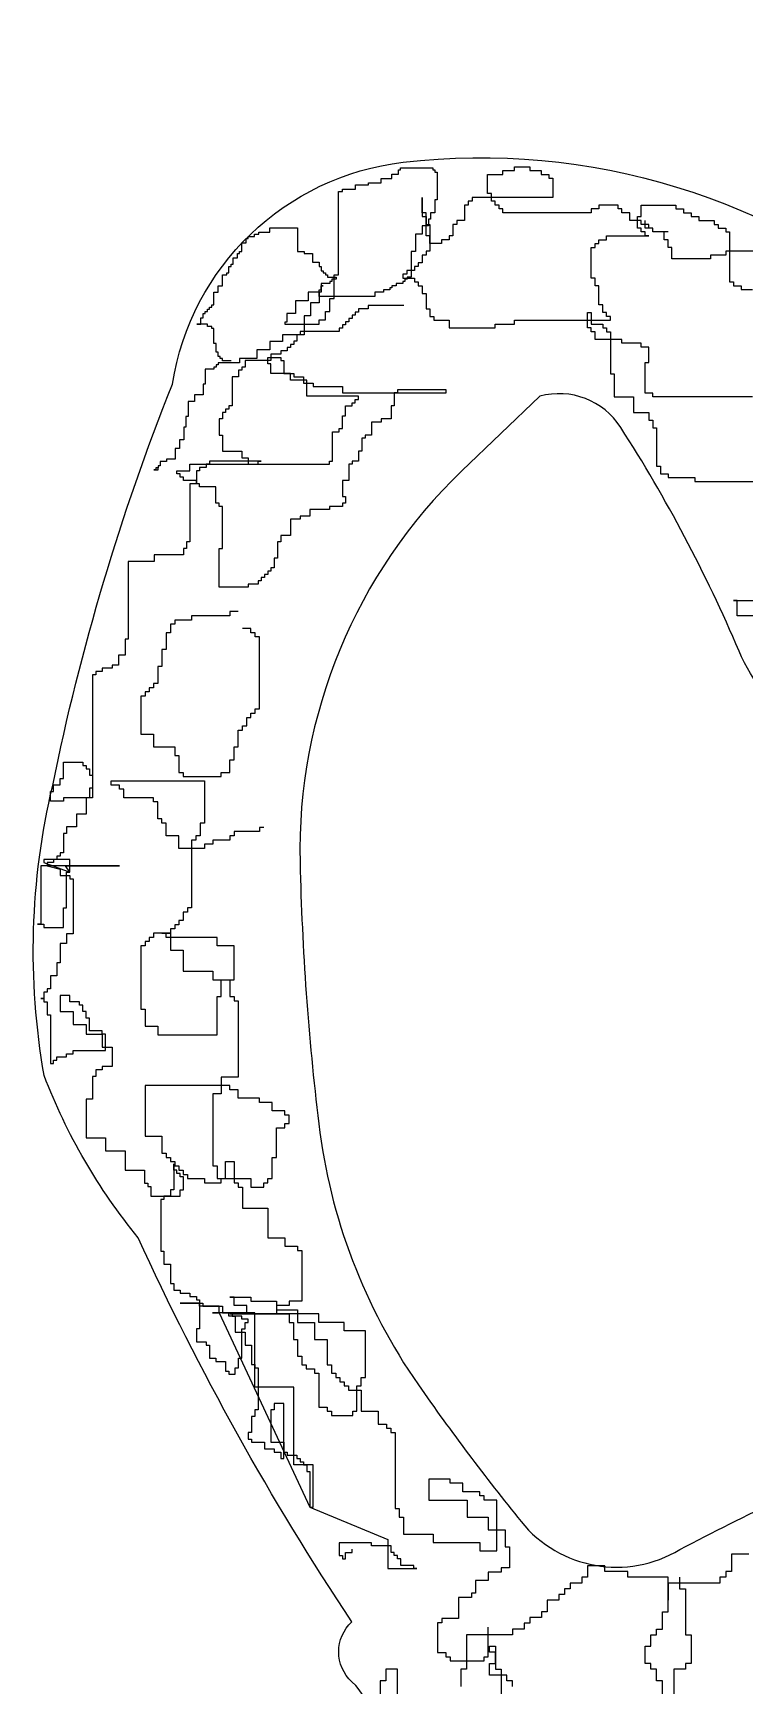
# Model space of a CAD drawing. Extents: x 356 to 4894, y 3257 to 6442.
# Drawn here: x 1584.4 to 1623.1, y 5581.6 to 5671.7 of the extents above; entities that cross this region are included whole.
import ezdxf

# ---------------------------------------------------------------- set-up
doc = ezdxf.new("R2010")
doc.units = 0
doc.header["$LTSCALE"] = 10
doc.header["$MEASUREMENT"] = 0
for name, color, linetype in [('3', 3, 'CONTINUOUS'), ('4', 4, 'CONTINUOUS'), ('DIM', 3, 'CONTINUOUS')]:
    doc.layers.add(name, color=color, linetype=linetype)

# ---------------------------------------------------------------- blocks, each defined once
blk = doc.blocks.new('FH12E021')
at = {"layer": '3'}
for points in [[(137.827, 187.731), (138.713, 187.731), (138.713, 187.952), (138.934, 187.952), (138.934, 188.173), (139.377, 188.173), (139.377, 188.395), (140.042, 188.395), (140.042, 188.837), (140.484, 188.837), (140.484, 189.059), (140.706, 189.059), (140.706, 189.28), (141.813, 189.28), (141.813, 189.059), (142.256, 189.059), (142.256, 188.837), (147.35, 188.837), (147.35, 189.059), (147.571, 189.059), (147.571, 189.28), (147.793, 189.28), (147.793, 189.501), (148.014, 189.501), (148.014, 189.944), (148.236, 189.944), (148.236, 191.051), (147.35, 191.051), (147.35, 191.272), (146.685, 191.272), (146.685, 191.493), (145.8, 191.493), (145.8, 191.272), (145.135, 191.272), (145.135, 191.051), (144.692, 191.051), (144.692, 190.829), (144.471, 190.829), (144.471, 189.723), (149.121, 189.723), (149.121, 189.501), (149.343, 189.501), (149.343, 189.28), (149.564, 189.28), (149.564, 188.395), (150.007, 188.395), (150.007, 188.173), (150.229, 188.173), (150.229, 187.509), (150.45, 187.509), (150.45, 187.288), (150.893, 187.288), (150.893, 187.067), (151.558, 187.067), (151.558, 187.509), (151.779, 187.509), (151.779, 188.837), (152, 188.837), (152, 189.723), (152, 188.616), (151.779, 188.616), (151.779, 188.173), (151.558, 188.173), (151.558, 186.624), (151.779, 186.624), (151.779, 186.403), (152, 186.403), (152, 185.96), (152.222, 185.96), (152.222, 185.739), (152.443, 185.739), (152.443, 185.517), (152.886, 185.517), (152.886, 185.296), (153.108, 185.296), (153.108, 185.075), (152.443, 185.075), (152.443, 184.854), (152.222, 184.854), (152.222, 184.632), (152, 184.632), (152, 184.19), (151.779, 184.19), (151.779, 183.304), (151.558, 183.304), (151.558, 182.862), (151.336, 182.862), (151.336, 182.64), (150.45, 182.64), (150.45, 182.198), (147.793, 182.198), (147.793, 182.419), (146.685, 182.419), (146.685, 182.64), (141.149, 182.64), (141.149, 182.862), (141.37, 182.862), (141.37, 183.083), (141.592, 183.083), (141.592, 183.526), (141.813, 183.526), (141.813, 184.632), (142.035, 184.632), (142.035, 185.075), (142.256, 185.075), (142.256, 186.845), (142.035, 186.845), (142.035, 187.067), (141.813, 187.067), (141.813, 187.288), (141.37, 187.288), (141.37, 187.509), (138.934, 187.509), (139.156, 187.509), (139.156, 187.731), (139.377, 187.731), (139.377, 187.952), (139.599, 187.952), (139.599, 188.616), (139.377, 188.616), (139.377, 189.28), (137.384, 189.28), (137.384, 189.059), (136.941, 189.059), (136.941, 188.837), (136.498, 188.837), (136.498, 188.616), (136.055, 188.616), (136.055, 188.395), (135.169, 188.395), (135.169, 188.173), (134.948, 188.173), (134.948, 187.952), (134.505, 187.952), (134.505, 187.731), (134.283, 187.731), (134.283, 186.624), (134.505, 186.624), (134.505, 186.403), (135.391, 186.403), (135.391, 186.181), (137.605, 186.181), (137.605, 186.845), (137.827, 186.845), (137.827, 187.288), (138.048, 187.288), (138.048, 187.731), (138.713, 187.731), (138.713, 187.952), (139.156, 187.952), (139.156, 188.395)], [(163.014, 180.307), (163.509, 180.307), (163.509, 180.43), (163.633, 180.43), (163.633, 180.554), (163.757, 180.554), (163.757, 180.801), (163.88, 180.801), (163.88, 181.296), (164.004, 181.296), (164.004, 182.161), (164.128, 182.161), (164.128, 182.285), (164.375, 182.285), (164.375, 182.408), (164.993, 182.408), (164.746, 182.408), (164.746, 182.779), (164.622, 182.779), (164.622, 183.026), (164.499, 183.026), (164.499, 183.15), (164.375, 183.15), (164.375, 183.273), (164.251, 183.273), (164.251, 183.397), (164.128, 183.397), (164.128, 183.521), (164.004, 183.521), (164.004, 184.262), (163.757, 184.262), (163.757, 184.633), (163.509, 184.633), (163.509, 185.251), (163.262, 185.251), (163.262, 185.375), (163.138, 185.375), (163.138, 185.745), (163.014, 185.745), (163.014, 185.869), (162.891, 185.869), (162.891, 186.24), (162.643, 186.24), (162.643, 186.487), (162.52, 186.487), (162.52, 186.611), (162.396, 186.611), (162.396, 187.105), (162.149, 187.105), (162.149, 187.352), (162.025, 187.352), (162.025, 187.476), (161.654, 187.476), (161.654, 187.599), (161.407, 187.599), (161.407, 187.723), (160.788, 187.723), (160.788, 187.97), (159.18, 187.97), (159.18, 186.611), (158.809, 186.611), (158.809, 186.487), (158.315, 186.487), (158.315, 185.993), (157.944, 185.993), (157.944, 185.745), (157.82, 185.745), (157.82, 185.498), (157.696, 185.498), (157.696, 185.375), (157.573, 185.375), (157.573, 185.251), (157.449, 185.251), (157.449, 185.127), (156.954, 185.127), (156.954, 185.004), (157.202, 185.004), (157.202, 184.88), (157.325, 184.88), (157.325, 184.757), (157.82, 184.757), (157.82, 184.262), (158.562, 184.262), (158.562, 183.768), (159.304, 183.768), (159.304, 183.026), (159.799, 183.026), (159.799, 182.532), (159.922, 182.532), (159.922, 182.408), (157.944, 182.408), (157.944, 182.655), (157.573, 182.655), (157.573, 183.15), (157.325, 183.15), (157.325, 183.891), (157.078, 183.891), (157.078, 185.251), (156.831, 185.251), (156.831, 190.072), (156.583, 190.072), (156.583, 190.195), (155.841, 190.195), (155.841, 190.442), (155.099, 190.442), (155.099, 190.566), (154.357, 190.566), (154.357, 190.813), (153.739, 190.813), (153.739, 191.06), (153.368, 191.06), (153.368, 191.308), (153.244, 191.308), (153.244, 191.431), (151.389, 191.431), (151.389, 191.308), (151.265, 191.308), (151.265, 191.184), (151.141, 191.184), (151.141, 189.577), (151.265, 189.577), (151.265, 188.836), (151.512, 188.836), (151.512, 188.465), (151.636, 188.465), (151.636, 188.094), (152.007, 188.094), (152.007, 187.599), (152.378, 187.599), (152.378, 186.611), (152.625, 186.611), (152.625, 185.127), (152.873, 185.127), (152.873, 185.004), (152.996, 185.004), (152.996, 184.88), (153.12, 184.88), (153.12, 184.757), (153.491, 184.757), (153.491, 184.633), (153.739, 184.633), (153.739, 184.509), (153.862, 184.509), (153.862, 184.386), (154.233, 184.386), (154.233, 184.262), (154.728, 184.262), (154.728, 184.015), (157.944, 184.015), (157.944, 184.386), (157.82, 184.386), (157.82, 184.633), (157.696, 184.633), (157.82, 184.633), (157.82, 184.262), (157.944, 184.262), (157.944, 183.644), (158.438, 183.644), (158.438, 182.903), (158.809, 182.903), (158.809, 181.79), (160.046, 181.79), (160.046, 181.419), (160.788, 181.419), (160.788, 180.925), (161.53, 180.925), (161.53, 180.43), (162.52, 180.43), (162.52, 180.183), (163.757, 180.183), (163.757, 180.06), (163.88, 180.06), (163.88, 179.936), (164.004, 179.936), (164.004, 179.812), (164.499, 179.812), (164.499, 178.947), (164.622, 178.947), (164.622, 178.329), (165.117, 178.329), (165.117, 177.958), (165.488, 177.958), (165.488, 177.093), (165.612, 177.093), (165.612, 176.475), (165.735, 176.475), (165.735, 175.734), (165.983, 175.734), (165.983, 175.239), (166.23, 175.239), (166.23, 174.621), (166.725, 174.621), (166.725, 174.498), (167.096, 174.498), (167.096, 174.25), (167.22, 174.25), (167.22, 174.127), (167.343, 174.127), (167.343, 174.003), (167.467, 174.003), (167.22, 174.003), (167.22, 174.127)], [(132.29, 186.624), (134.283, 186.624), (134.283, 184.854), (134.062, 184.854), (134.062, 184.632), (133.619, 184.632), (133.619, 184.411), (132.955, 184.411)], [(132.955, 178.214), (138.713, 178.214), (138.713, 178.435), (139.156, 178.435), (139.156, 180.206), (138.934, 180.206), (138.934, 181.091), (139.377, 181.091), (139.377, 181.312), (140.484, 181.312), (140.484, 181.534), (142.035, 181.534), (142.035, 181.976), (142.256, 181.976), (142.256, 182.198), (142.478, 182.198), (142.478, 183.083), (142.256, 183.083), (142.256, 182.419), (141.592, 182.419), (141.592, 182.198), (141.37, 182.198), (141.37, 181.976), (141.149, 181.976), (141.149, 179.542), (140.927, 179.542), (140.927, 178.214), (139.82, 178.214), (139.82, 177.328), (138.934, 177.328), (138.934, 176.886), (138.713, 176.886), (138.713, 176.443), (138.491, 176.443), (138.491, 174.23), (138.27, 174.23), (138.27, 173.787), (137.827, 173.787), (137.827, 173.566), (136.277, 173.566), (136.277, 173.344), (132.069, 173.344)], [(132.069, 165.598), (133.841, 165.598), (133.841, 166.483), (134.062, 166.483), (132.512, 166.483)], [(153.048, 183.488), (155.105, 183.488), (155.105, 183.301), (155.665, 183.301), (155.665, 183.114), (155.852, 183.114), (155.852, 182.928), (156.039, 182.928), (156.039, 182.741), (156.226, 182.741), (156.226, 182.554), (156.413, 182.554), (156.413, 182.367), (156.6, 182.367), (156.6, 182.18), (156.787, 182.18), (156.787, 181.994), (159.03, 181.994), (159.03, 181.807), (159.217, 181.807), (159.217, 181.433), (159.404, 181.433), (159.404, 181.246), (159.591, 181.246), (159.591, 181.059), (159.778, 181.059), (159.778, 180.873), (160.152, 180.873), (160.152, 180.686), (160.712, 180.686), (160.712, 180.312), (162.208, 180.312), (162.208, 179.939), (162.395, 179.939), (162.395, 179.752), (162.582, 179.752), (162.582, 179.378), (162.956, 179.378), (162.956, 177.697), (163.143, 177.697), (163.143, 177.51), (163.329, 177.51), (163.329, 177.323), (163.516, 177.323), (163.516, 176.95), (163.703, 176.95), (163.703, 176.015), (163.516, 176.015), (163.516, 175.081), (162.395, 175.081), (162.395, 174.708), (162.021, 174.708), (162.021, 174.334), (157.348, 174.334), (157.348, 174.521), (157.161, 174.521), (157.161, 176.202), (156.787, 176.202), (156.787, 176.389), (156.6, 176.389), (156.6, 177.136), (156.413, 177.136), (156.413, 177.697), (156.039, 177.697), (156.039, 177.884), (155.852, 177.884), (155.852, 178.07), (155.665, 178.07), (155.665, 178.257), (158.656, 178.257), (158.656, 179.191), (159.591, 179.191), (159.591, 179.565), (160.712, 179.565), (160.712, 180.125), (160.899, 180.125), (160.899, 180.499), (160.152, 180.499), (160.152, 180.312), (159.965, 180.312), (159.965, 179.565), (159.404, 179.565), (159.404, 179.378), (158.843, 179.378), (158.843, 179.004), (158.282, 179.004), (158.282, 178.818), (156.6, 178.818), (156.6, 178.444), (150.618, 178.444), (150.618, 178.631), (153.422, 178.631), (153.422, 178.444), (153.609, 178.444), (153.609, 177.697), (153.796, 177.697), (153.796, 176.95), (154.357, 176.95), (154.357, 176.763), (154.918, 176.763), (154.918, 176.015), (155.292, 176.015), (155.292, 175.829), (155.478, 175.829), (155.478, 175.081), (155.665, 175.081), (155.665, 174.521), (156.039, 174.521), (156.039, 174.334), (156.226, 174.334), (156.226, 173.4), (156.6, 173.4), (156.6, 172.466), (156.413, 172.466), (156.413, 172.092), (156.6, 172.092), (156.6, 171.906), (157.348, 171.906), (157.348, 171.719), (158.469, 171.719), (158.469, 171.345), (159.03, 171.345), (159.03, 171.158), (159.591, 171.158), (159.591, 170.224), (160.152, 170.224), (160.152, 169.851), (160.339, 169.851), (160.339, 168.917), (160.526, 168.917), (160.526, 168.356), (160.712, 168.356), (160.712, 168.169), (160.899, 168.169), (160.899, 167.982), (161.086, 167.982), (161.086, 167.796), (161.273, 167.796), (161.273, 167.609), (161.46, 167.609), (161.46, 167.422), (162.021, 167.422), (162.021, 167.235), (163.703, 167.235), (163.703, 169.477), (163.516, 169.477), (163.516, 171.906), (163.703, 171.906), (163.703, 172.092), (163.89, 172.092), (163.89, 173.026), (164.825, 173.026), (164.825, 173.213), (165.012, 173.213), (165.012, 173.4), (165.76, 173.4), (165.76, 173.587), (165.946, 173.587), (165.946, 173.774), (166.133, 173.774), (166.133, 173.961), (165.386, 173.961), (165.386, 174.334), (161.46, 174.334), (161.46, 174.521), (161.273, 174.521), (164.264, 174.521), (164.264, 174.334), (164.451, 174.334), (164.451, 174.147), (164.825, 174.147), (164.825, 173.961), (165.012, 173.961), (165.012, 173.213), (165.386, 173.213), (165.386, 169.851), (165.573, 169.851), (165.573, 169.477), (165.76, 169.477), (165.76, 169.103), (167.442, 169.103), (167.442, 168.73), (168.937, 168.73), (168.937, 164.246), (169.124, 164.246), (169.124, 163.312), (169.498, 163.312), (169.498, 162.752), (169.872, 162.752), (169.872, 162.565), (170.433, 162.565), (170.433, 162.378), (170.807, 162.378), (170.807, 162.191), (170.993, 162.191), (170.993, 155.092), (172.676, 155.092), (172.676, 154.905), (173.424, 154.905), (173.424, 155.466), (173.237, 155.466), (173.237, 155.84), (172.863, 155.84), (172.863, 156.213), (172.676, 156.213), (172.676, 157.147), (171.554, 157.147), (171.554, 156.96), (171.367, 156.96), (171.367, 156.774), (171.18, 156.774), (171.18, 156.4), (170.993, 156.4), (170.993, 155.653), (171.18, 155.653), (171.18, 155.092), (171.367, 155.092), (171.367, 154.158), (171.928, 154.158), (171.928, 153.411), (172.489, 153.411), (172.489, 153.037), (172.676, 153.037), (172.676, 151.916), (172.863, 151.916), (172.863, 151.73), (173.05, 151.73), (173.05, 151.543), (173.237, 151.543), (173.237, 151.356), (173.61, 151.356), (173.61, 151.169), (173.984, 151.169), (173.984, 147.807), (174.171, 147.807), (173.797, 147.807), (173.797, 147.62), (172.676, 147.62), (172.676, 148.741), (172.489, 148.741), (172.489, 150.796), (172.302, 150.796), (172.302, 151.543), (173.797, 151.543), (173.797, 151.356), (172.302, 150.796), (172.558, 151.169), (169.449, 151.169), (173.61, 151.169), (172.863, 150.982), (172.863, 150.609), (172.302, 150.609), (172.302, 150.422), (172.115, 150.422), (172.115, 147.246), (172.489, 147.246), (172.489, 146.686), (172.863, 146.686), (172.863, 145.565), (173.05, 145.565), (173.05, 144.818), (173.424, 144.818), (173.424, 144.07), (173.61, 144.07), (173.61, 143.883), (173.797, 143.883), (173.797, 143.51), (173.984, 143.51), (173.797, 143.51), (173.797, 143.323), (173.61, 143.323), (173.61, 142.576), (173.424, 142.576), (173.424, 139.774), (173.237, 139.774), (173.237, 139.96), (173.05, 139.96), (173.05, 140.147), (172.489, 140.147), (172.489, 140.334), (172.115, 140.334), (172.115, 140.521), (170.246, 140.521), (170.246, 141.455), (170.433, 141.455), (170.433, 141.642), (171.18, 141.642), (171.18, 142.389), (171.367, 142.389), (171.367, 142.763), (171.554, 142.763), (171.554, 143.136), (171.741, 143.136), (171.741, 143.323), (172.302, 143.323), (172.302, 143.697), (172.863, 143.697), (172.863, 142.763), (172.115, 142.763), (172.115, 142.015), (171.367, 142.015), (171.367, 141.455), (170.433, 141.455), (170.433, 140.708), (169.872, 140.708), (169.872, 139.587), (170.433, 139.587), (170.433, 139.4), (170.807, 139.4), (170.807, 139.026), (170.993, 139.026), (170.993, 137.719), (171.367, 137.719), (171.367, 135.477), (170.246, 135.477), (170.246, 134.73), (169.124, 134.73), (169.124, 133.609), (168.003, 133.609), (168.003, 132.861), (167.816, 132.861), (167.816, 132.675), (167.629, 132.675), (167.629, 132.114), (165.946, 132.114), (165.946, 132.488), (165.76, 132.488), (165.76, 133.235), (165.946, 133.235), (165.946, 133.422), (166.133, 133.422), (166.133, 133.609), (166.32, 133.609), (166.32, 133.982), (166.32, 132.488), (166.507, 132.488), (166.507, 132.114), (166.881, 132.114), (166.881, 131.927), (167.068, 131.927), (167.068, 128.938), (166.881, 128.938), (166.881, 128.191), (166.507, 128.191), (166.507, 127.07), (166.32, 127.07), (166.32, 126.697), (165.946, 126.697), (165.946, 126.51), (165.386, 126.51), (165.386, 126.323), (165.012, 126.323), (165.012, 126.136), (164.825, 126.136), (164.825, 124.455), (165.012, 124.455), (165.012, 123.708), (164.451, 123.708), (164.451, 123.521), (164.264, 123.521), (164.264, 122.773), (163.89, 122.773), (163.89, 122.587), (163.329, 122.587), (163.329, 122.026), (163.143, 122.026), (163.143, 121.839), (162.769, 121.839), (162.769, 122.213), (162.582, 122.213), (162.582, 122.773), (162.395, 122.773), (162.395, 124.455), (162.208, 124.455), (162.208, 124.828), (162.021, 124.828), (162.021, 125.015), (162.395, 125.015), (162.395, 125.202), (163.143, 125.202), (163.143, 125.389), (163.703, 125.389), (163.703, 125.762), (164.825, 125.762), (164.825, 125.949), (165.946, 125.949), (164.638, 125.949), (164.638, 125.762), (163.516, 125.762), (163.516, 125.389), (162.956, 125.389), (162.956, 125.202), (162.769, 125.202), (162.769, 124.268), (162.208, 124.268), (162.208, 123.521), (161.834, 123.521), (161.834, 122.4), (161.647, 122.4), (161.647, 122.213), (161.46, 122.213), (161.46, 119.784), (161.647, 119.784), (161.647, 119.411), (161.834, 119.411), (161.834, 118.477), (162.021, 118.477), (162.021, 118.103), (161.834, 118.103), (161.834, 117.916), (161.086, 117.916), (161.086, 117.543), (160.526, 117.543), (160.526, 117.356), (160.152, 117.356), (160.152, 116.982), (159.965, 116.982), (159.965, 120.158), (160.526, 120.158), (160.526, 119.784), (160.712, 119.784), (160.712, 117.916), (159.965, 117.916), (159.965, 117.356), (159.778, 117.356), (159.778, 117.169), (159.217, 117.169), (159.217, 116.982), (159.03, 116.982), (159.03, 116.795), (158.843, 116.795), (158.843, 116.609), (158.656, 116.609), (158.656, 116.235), (158.469, 116.235), (158.469, 114.18), (158.282, 114.18), (158.282, 116.609), (159.404, 116.609), (159.404, 121.092), (161.647, 121.092), (161.647, 125.389), (164.077, 125.389), (163.703, 125.389), (158.469, 114.18), (153.983, 112.312), (153.983, 110.631), (152.301, 110.631), (152.488, 110.631), (152.488, 110.817), (153.235, 110.817), (153.235, 111.191), (153.422, 111.191), (153.422, 111.378), (153.609, 111.378), (153.609, 111.565), (153.796, 111.565), (153.796, 111.938), (154.918, 111.938), (154.918, 112.125), (156.787, 112.125), (156.787, 111.378), (156.6, 111.378), (156.6, 111.191), (156.413, 111.191), (156.413, 111.565), (156.039, 111.565), (156.039, 111.751)], [(162.598, 165.836), (163.087, 165.836), (163.087, 165.592), (165.285, 165.592), (165.285, 165.348), (166.262, 165.348), (166.262, 165.104), (166.506, 165.104), (166.506, 164.616), (166.75, 164.616), (166.75, 163.639), (166.995, 163.639), (166.995, 162.663), (167.239, 162.663), (167.239, 161.687), (167.483, 161.687), (167.483, 161.443), (167.727, 161.443), (167.727, 161.199), (167.971, 161.199), (167.971, 160.954), (168.216, 160.954), (168.216, 158.758), (167.483, 158.758), (167.483, 158.025), (166.262, 158.025), (166.262, 157.537), (166.018, 157.537), (166.018, 156.561), (165.773, 156.561), (165.773, 156.317), (163.575, 156.317), (163.575, 156.561), (163.087, 156.561), (163.087, 157.293), (162.843, 157.293), (162.843, 158.025), (162.598, 158.025), (162.598, 159.002), (162.354, 159.002), (162.354, 159.246), (162.11, 159.246), (162.11, 159.734), (161.866, 159.734), (161.866, 159.978), (161.621, 159.978), (161.621, 160.222), (161.377, 160.222), (161.377, 164.372), (161.621, 164.372), (161.621, 164.616), (161.866, 164.616), (161.866, 164.86), (162.354, 164.86)], [(161.133, 153.388), (161.377, 153.388), (161.377, 153.144), (162.843, 153.144), (162.843, 152.9), (163.087, 152.9), (163.087, 152.656), (164.064, 152.656), (164.064, 152.412), (164.552, 152.412), (164.552, 152.167), (166.018, 152.167), (166.018, 152.9), (166.75, 152.9), (166.75, 153.632), (166.995, 153.632), (166.995, 153.876), (167.239, 153.876), (167.239, 154.852), (167.483, 154.852), (167.483, 155.096), (169.193, 155.096), (169.193, 155.585), (169.437, 155.585), (169.437, 155.829), (169.925, 155.829), (169.925, 156.073), (164.552, 156.073), (164.552, 153.632), (164.796, 153.632), (164.796, 152.9), (165.041, 152.9), (165.041, 152.656), (165.285, 152.656), (165.285, 148.75), (165.529, 148.75), (165.529, 148.506), (165.773, 148.506), (165.773, 148.018), (166.018, 148.018), (166.018, 147.774), (166.262, 147.774), (166.262, 147.53), (166.506, 147.53), (166.506, 147.286), (167.483, 147.286), (167.483, 147.042), (167.727, 147.042), (167.727, 146.798), (167.971, 146.798), (167.971, 146.554), (168.216, 146.554), (168.216, 142.892), (167.971, 142.892), (167.971, 141.916), (167.239, 141.916), (167.239, 141.428), (163.82, 141.428), (163.82, 143.625), (163.575, 143.625), (163.575, 144.601), (162.843, 144.601), (162.843, 146.554), (163.82, 146.554), (163.82, 147.042), (166.75, 147.042), (166.75, 147.286), (166.995, 147.286), (166.506, 147.286), (166.506, 146.309), (165.773, 146.309), (165.773, 145.089), (164.064, 145.089), (164.064, 144.601), (163.087, 144.601), (163.087, 143.625), (162.843, 143.625), (162.843, 143.38), (162.598, 143.38), (162.598, 138.987), (163.575, 138.987), (163.575, 138.011), (164.064, 138.011), (164.064, 133.861), (163.82, 133.861), (163.82, 133.129), (161.866, 133.129), (161.866, 132.641), (161.133, 132.641), (161.133, 132.885), (160.889, 132.885), (160.889, 133.129), (160.645, 133.129), (160.645, 134.349), (160.4, 134.349), (160.4, 136.058), (159.912, 136.058), (159.912, 136.302), (159.668, 136.302), (159.668, 136.79), (159.912, 136.79), (159.912, 137.034), (160.645, 137.034), (160.645, 137.522), (161.377, 137.522), (161.377, 137.767), (162.598, 137.767), (162.598, 138.255), (163.087, 138.255), (163.087, 138.499), (167.971, 138.499), (167.971, 135.57), (166.995, 135.57), (166.995, 134.593), (166.75, 134.593), (166.75, 134.349), (166.506, 134.349), (166.506, 134.105), (166.262, 134.105), (166.262, 133.861), (166.018, 133.861), (166.018, 133.617), (165.773, 133.617), (165.773, 133.373), (165.529, 133.373), (165.529, 133.129), (164.552, 133.129), (164.552, 132.885), (163.575, 132.885), (163.575, 133.129), (163.331, 133.129), (163.331, 134.105), (162.843, 134.105), (162.843, 132.885), (162.598, 132.885), (162.598, 132.641), (162.354, 132.641), (162.354, 131.42), (160.889, 131.42), (160.889, 129.712), (159.912, 129.712), (159.912, 129.224), (159.179, 129.224), (159.179, 128.98), (158.935, 128.98), (158.935, 126.051), (159.668, 126.051), (159.668, 125.806), (160.4, 125.806), (160.4, 125.318), (163.087, 125.318), (159.668, 125.318), (159.668, 124.83), (159.423, 124.83), (159.423, 123.854), (159.179, 123.854), (159.179, 122.877), (158.935, 122.877), (158.935, 122.389), (158.691, 122.389), (158.691, 122.145), (158.202, 122.145), (158.202, 121.901), (157.958, 121.901), (157.958, 119.948), (157.47, 119.948), (157.47, 119.704), (157.225, 119.704), (157.225, 119.46), (156.004, 119.46), (156.004, 119.704), (155.76, 119.704), (155.76, 121.169), (155.516, 121.169), (155.516, 121.657), (155.271, 121.657), (155.271, 124.342), (156.493, 124.342), (156.493, 124.83), (157.958, 124.83), (157.958, 125.318), (162.11, 125.318), (162.11, 125.806), (162.843, 125.806), (162.843, 126.295), (163.087, 126.295), (161.866, 126.295), (161.866, 126.051), (160.4, 126.051), (160.4, 125.562), (159.179, 125.562), (159.179, 124.83), (158.202, 124.83), (158.202, 123.854), (157.47, 123.854), (157.47, 122.389), (157.225, 122.389), (157.225, 121.901), (156.981, 121.901), (156.981, 121.657), (156.737, 121.657), (156.737, 121.413), (156.493, 121.413), (156.493, 121.169), (156.248, 121.169), (156.248, 120.925), (155.516, 120.925), (155.516, 119.704), (154.539, 119.704), (154.539, 118.972), (154.05, 118.972), (154.05, 118.728), (153.806, 118.728), (153.806, 118.484), (153.562, 118.484), (153.562, 114.09), (153.318, 114.09), (153.318, 113.602), (153.073, 113.602), (153.073, 112.626), (151.364, 112.626), (151.364, 112.138), (148.677, 112.138), (148.677, 111.65), (147.7, 111.65), (147.7, 114.579), (148.433, 114.579), (148.433, 114.823), (148.677, 114.823), (148.677, 115.067), (149.654, 115.067), (149.654, 115.555), (150.387, 115.555), (150.387, 115.799), (151.608, 115.799), (151.608, 114.579), (149.41, 114.579), (149.41, 113.602), (148.189, 113.602), (148.189, 112.87), (147.212, 112.87), (147.212, 111.894), (146.968, 111.894), (146.968, 110.673), (147.456, 110.673), (147.456, 110.429), (148.189, 110.429), (148.189, 109.941), (148.921, 109.941), (148.921, 109.209), (149.166, 109.209), (149.166, 108.965), (149.898, 108.965), (149.898, 107.744), (150.875, 107.744), (150.875, 107.5), (151.119, 107.5), (151.119, 105.792), (150.631, 105.792), (150.631, 105.548), (150.387, 105.548), (150.387, 105.303), (148.433, 105.303), (148.433, 105.548), (148.189, 105.548), (148.189, 107.256)], [(138.159, 100.845), (138.159, 104.162), (138.491, 104.162), (138.491, 104.825), (138.823, 104.825), (138.823, 105.156), (139.154, 105.156), (139.154, 106.151), (138.823, 106.151), (138.823, 106.815), (138.491, 106.815), (138.491, 107.146), (138.159, 107.146), (138.159, 108.141), (137.827, 108.141), (137.827, 110.131), (140.15, 110.131), (140.15, 110.463), (141.477, 110.463), (141.477, 110.794), (142.473, 110.794), (142.473, 110.131), (142.805, 110.131), (142.805, 109.799), (143.468, 109.799), (143.468, 109.468), (143.8, 109.468), (143.8, 109.136), (144.132, 109.136), (144.132, 108.804), (144.796, 108.804), (144.796, 108.141), (145.127, 108.141), (145.127, 107.81), (145.791, 107.81), (145.791, 107.478), (146.123, 107.478), (146.123, 107.146), (146.787, 107.146), (146.787, 106.815), (149.441, 106.815), (149.441, 104.825), (149.773, 104.825), (149.773, 103.83)], [(153.423, 102.503), (153.423, 104.825), (154.087, 104.825), (154.087, 104.162), (154.419, 104.162), (154.419, 103.167)], [(146.787, 103.83), (146.787, 104.162), (147.118, 104.162), (147.118, 104.493), (148.114, 104.493), (148.114, 105.156), (147.782, 105.156), (147.782, 105.82), (148.114, 105.82), (148.114, 106.151), (147.782, 106.151), (147.782, 104.825), (147.45, 104.825), (147.45, 102.503)], [(137.163, 110.131), (137.163, 109.468), (136.832, 109.468), (136.832, 106.815), (136.5, 106.815), (136.5, 105.156), (136.832, 105.156), (136.832, 104.825), (137.495, 104.825), (137.495, 101.84)], [(133.181, 111.457), (134.177, 111.457), (134.177, 110.463), (134.509, 110.463), (134.509, 110.131), (134.841, 110.131), (134.841, 109.799), (137.827, 109.799), (137.827, 108.804)]]:
    blk.add_lwpolyline(points, dxfattribs=at)
at = {"layer": '4'}
for points in [[(155.554, 99.675, -0.379001), (156.046, 104.107, 0.44374), (156.046, 107.554, 0.039687), (168.364, 129.713, 0.079837), (173.784, 139.068, 0.102037), (173.292, 155.811, 0.04462), (166.394, 178.954, 0.336311), (153.09, 191.757, 0.209995), (123.509, 182.684), (119.005, 196.053, 0.664515), (114.658, 199.143, 0.056889), (113.18, 210.469)], [(145.222, 178.255), (149.708, 173.951, -0.210263), (159.038, 151.358, -0.024246), (157.961, 136.295, -0.122786), (152.22, 121.233, -0.017634), (146.299, 113.343, -0.374789), (137.148, 111.729, 0.020317), (125.498, 117.293, 0.346566), (127.201, 121.586), (126.349, 122.978, -0.067476), (121.897, 127.329, -0.38175), (124.588, 137.909, 0.315692), (125.665, 145.261, -0.341272), (124.768, 157.454, 0.294372), (133.739, 163.551, -0.042296), (140.557, 176.462, -0.327737), (145.222, 178.255, -3.05123)]]:
    blk.add_lwpolyline(points, format="xyb", dxfattribs=at)

msp = doc.modelspace()

# ---------------------------------------------------------------- block references
at = {"layer": 'DIM', "xscale": -0.9450000000000001, "yscale": 0.9450000000000001, "zscale": 0.9450000000000001}
msp.add_blockref('FH12E021', (1749.18, 5483.467), dxfattribs=at)

doc.saveas('drawing.dxf')
